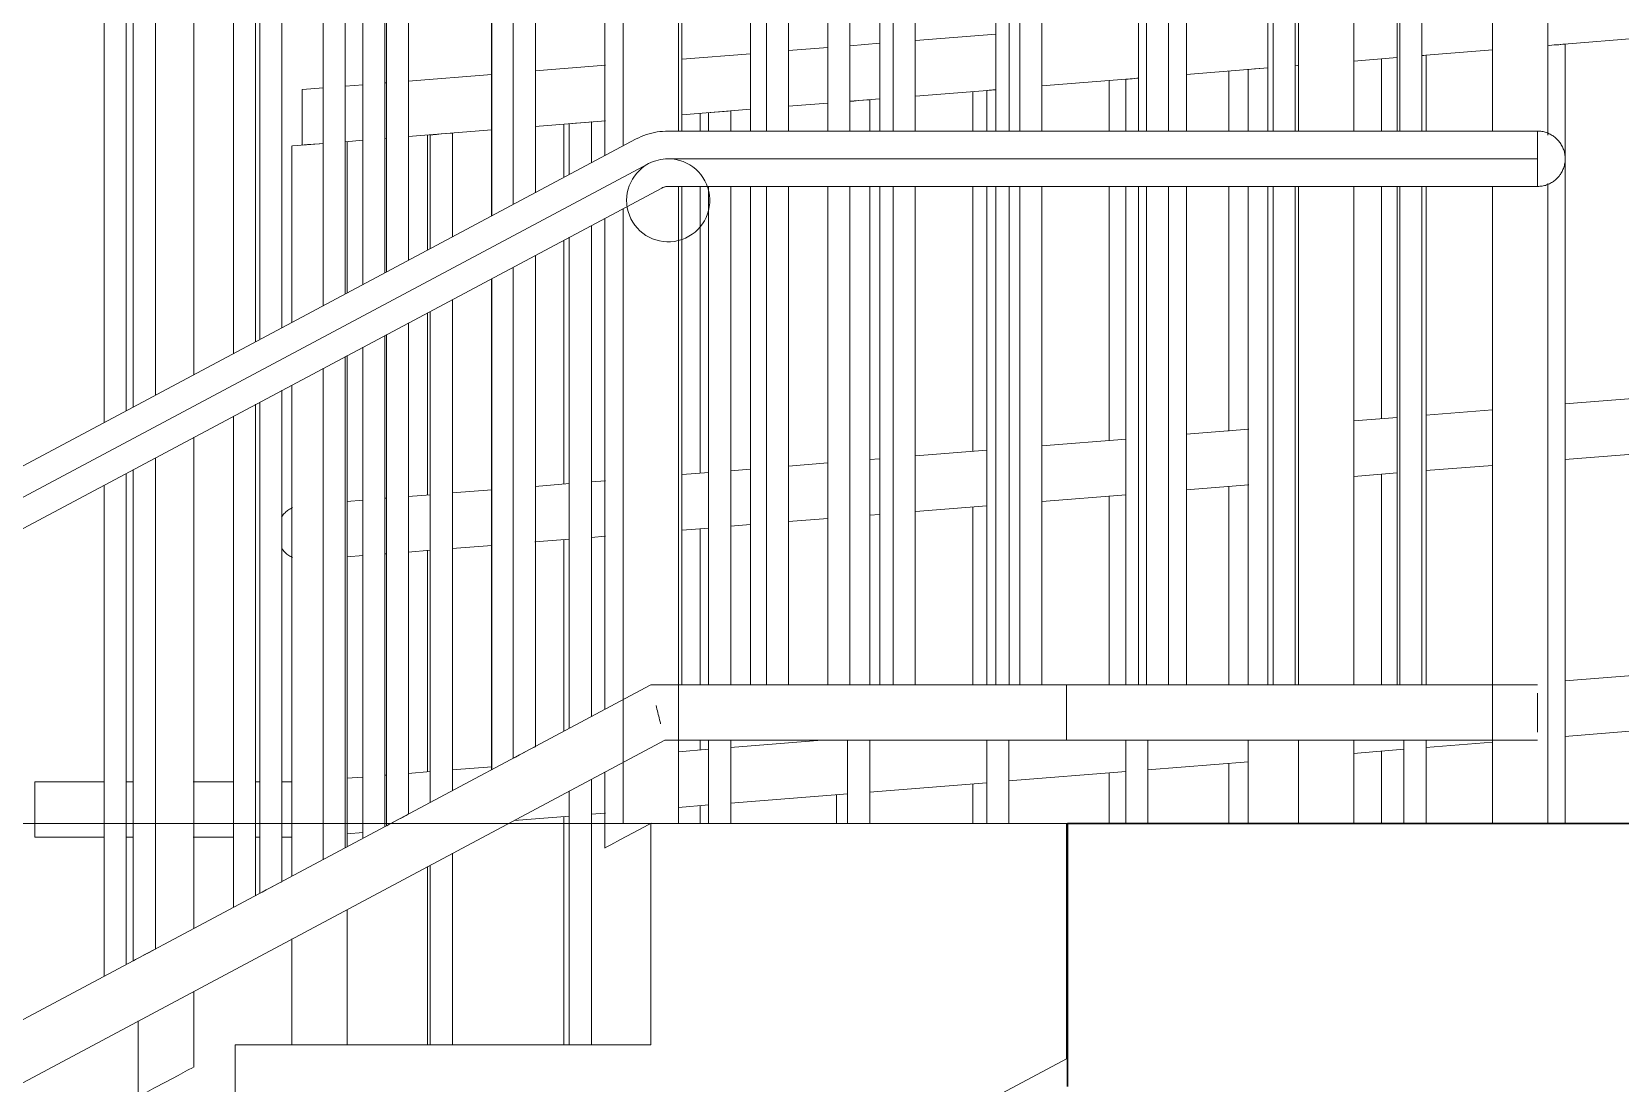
# Model space of a CAD drawing. Header units: millimetres. Extents: x -3929 to 624051, y 52832 to 514950.
# Drawn here: x 479939 to 481086, y 112548 to 113308 of the extents above; entities that cross this region are included whole.
import ezdxf

# ---------------------------------------------------------------- set-up
doc = ezdxf.new("R2010")
doc.units = ezdxf.units.MM
for name, color, linetype, lineweight in [('Лестницы', 7, 'Continuous', 9), ('Ограждение', 7, 'Continuous', 9), ('Отметки', 7, 'Continuous', 9), ('Перекрытие', 7, 'Continuous', 18)]:
    doc.layers.add(name, color=color, linetype=linetype, lineweight=lineweight)

# ---------------------------------------------------------------- blocks, each defined once
blk = doc.blocks.new('Ограждение - D40-16087-Разрез 2-2')
at = {"layer": 'Ограждение', "flags": 128}
for points in [[(-2697.2, 488.4), (-2696.5, 488.1), (-2695.8, 487.7), (-2695.1, 487.4), (-2694.4, 486.9), (-2693.7, 486.5), (-2693.1, 486), (-2692.4, 485.6), (-2691.8, 485), (-2691.2, 484.5), (-2690.7, 483.9), (-2690.1, 483.3), (-2689.6, 482.7), (-2689.1, 482.1), (-2688.6, 481.5), (-2688.2, 480.8), (-2687.8, 480.1), (-2687.4, 479.4), (-2687, 478.7), (-2686.7, 478), (-2686.4, 477.2)], [(-2685.4, 474.2), (-2685.3, 473.4), (-2685.2, 472.6), (-2685.1, 471.8)], [(-2687.3, 460.8), (-2687.6, 460.1), (-2688.1, 459.4), (-2688.5, 458.7), (-2689, 458.1), (-2689.4, 457.4), (-2690, 456.8), (-2690.5, 456.2), (-2691.1, 455.7), (-2691.7, 455.1), (-2692.3, 454.6), (-2692.9, 454.1), (-2693.5, 453.6), (-2694.2, 453.2), (-2694.9, 452.8), (-2695.6, 452.4), (-2696.3, 452), (-2697, 451.7), (-2697.8, 451.4)], [(-2685, 470), (-2685, 469.2), (-2685.1, 468.4), (-2685.1, 467.6), (-2685.3, 466.8), (-2685.4, 466), (-2685.6, 465.2)]]:
    blk.add_lwpolyline(points, dxfattribs=at)
blk = doc.blocks.new('Ограждение - 16-V17-Разрез 2-2')
at = {"layer": 'Ограждение'}
for p, q in [((-4113, 735.1), (-4113, 480.4)), ((-4097, 488.9), (-4097, 743.6)), ((-4097, 88.9), (-4097, 443.6)), ((-4113, 435.1), (-4113, 80.4)), ((-4113, 35.1), (-4113, -319.6)), ((-4097, -311.1), (-4097, 43.6)), ((-4112.8, -319.5), (-4112.8, -319.5))]:
    blk.add_line(p, q, dxfattribs=at)
blk = doc.blocks.new('Ограждение - 16-V19-Разрез 2-2')
at = {"layer": 'Ограждение'}
for p, q in [((-3630.3, 737.8), (-3630.3, 992.7)), ((-3646.3, 984.2), (-3646.3, 729.3)), ((-3630.3, 337.8), (-3630.3, 692.7)), ((-3646.3, 684.2), (-3646.3, 329.3)), ((-3630.3, -62.2), (-3630.3, 292.7)), ((-3646.3, 284.2), (-3646.3, -70.7)), ((-3646.1, -70.6), (-3646.1, -70.6))]:
    blk.add_line(p, q, dxfattribs=at)
blk = doc.blocks.new('Ограждение - 16-V20-Разрез 2-2')
at = {"layer": 'Ограждение'}
for p, q in [((-3553, 1033.9), (-3553, 779.1)), ((-3537, 787.6), (-3537, 1042.4)), ((-3553, 733.9), (-3553, 379.1)), ((-3537, 387.6), (-3537, 742.4)), ((-3553, 333.9), (-3553, -20.9)), ((-3537, -12.4), (-3537, 342.4)), ((-3552.8, -20.8), (-3552.8, -20.8))]:
    blk.add_line(p, q, dxfattribs=at)
blk = doc.blocks.new('Ограждение - 16-V21-Разрез 2-2')
at = {"layer": 'Ограждение'}
for p, q in [((-3459.7, 1083.6), (-3459.7, 828.8)), ((-3459.7, 783.6), (-3459.7, 428.8)), ((-3459.7, 383.6), (-3459.7, 28.8)), ((-3459.5, 29), (-3459.5, 29))]:
    blk.add_line(p, q, dxfattribs=at)
blk = doc.blocks.new('Ограждение - 40-V22-Разрез 2-2')
at = {"layer": 'Ограждение'}
for p, q in [((-3378.3, 1126.9), (-3378.3, 872.2)), ((-3378.3, 826.9), (-3378.3, 472.2)), ((-3378.3, 426.9), (-3378.3, 72.2)), ((-3378.3, 26.9), (-3378.3, -27.8))]:
    blk.add_line(p, q, dxfattribs=at)
at = {"layer": 'Ограждение', "flags": 128}
for points in [[(-3358.3, -17.1), (-3349.7, -12.5), (-3344.7, -9.8)], [(-3377.8, -27.5), (-3374, -25.5), (-3367, -21.7), (-3358.3, -17.1)]]:
    blk.add_lwpolyline(points, dxfattribs=at)
blk = doc.blocks.new('Ограждение - 16-V23-Разрез 2-2')
at = {"layer": 'Ограждение'}
for p, q in [((-3273, 1150), (-3273, 889.9)), ((-3273, 850), (-3273, 489.9)), ((-3273, 450), (-3273, 90))]:
    blk.add_line(p, q, dxfattribs=at)
blk = doc.blocks.new('Ограждение - 16-V24-Разрез 2-2')
at = {"layer": 'Ограждение'}
for p, q in [((-3179.7, 1150), (-3179.7, 890)), ((-3179.7, 850), (-3179.7, 490)), ((-3179.7, 450), (-3179.7, 90))]:
    blk.add_line(p, q, dxfattribs=at)
blk = doc.blocks.new('Ограждение - 16-V25-Разрез 2-2')
at = {"layer": 'Ограждение'}
for p, q in [((-3086.3, 1150), (-3086.3, 890)), ((-3086.3, 850.1), (-3086.3, 490)), ((-3086.3, 450.1), (-3086.3, 90))]:
    blk.add_line(p, q, dxfattribs=at)
blk = doc.blocks.new('Ограждение - 16-V26-Разрез 2-2')
at = {"layer": 'Ограждение'}
for p, q in [((-2993, 1150), (-2993, 889.9)), ((-2993, 850), (-2993, 489.9)), ((-2993, 450), (-2993, 90))]:
    blk.add_line(p, q, dxfattribs=at)
blk = doc.blocks.new('Ограждение - 16-V27-Разрез 2-2')
at = {"layer": 'Ограждение'}
for p, q in [((-2899.7, 1150), (-2899.7, 890)), ((-2899.7, 850), (-2899.7, 490)), ((-2899.7, 450), (-2899.7, 90))]:
    blk.add_line(p, q, dxfattribs=at)
blk = doc.blocks.new('Ограждение - 16-V28-Разрез 2-2')
at = {"layer": 'Ограждение'}
for p, q in [((-2806.3, 1150), (-2806.3, 890)), ((-2806.3, 850.2), (-2806.3, 490)), ((-2806.3, 450.2), (-2806.3, 90))]:
    blk.add_line(p, q, dxfattribs=at)
blk = doc.blocks.new('Ограждение - Ограждение-1958639-Разрез 2-2')
for name, p in [('Ограждение - 16-V23-Разрез 2-2', (0, 0)), ('Ограждение - 16-V24-Разрез 2-2', (0, 0)), ('Ограждение - 16-V25-Разрез 2-2', (0, 0)), ('Ограждение - 16-V26-Разрез 2-2', (0, 0)), ('Ограждение - 16-V27-Разрез 2-2', (0, 0)), ('Ограждение - 16-V28-Разрез 2-2', (0, 0)), ('Ограждение - 40-V22-Разрез 2-2', (0, 0)), ('Ограждение - 16-V21-Разрез 2-2', (0, 0)), ('Ограждение - 16-V20-Разрез 2-2', (0, 0)), ('Ограждение - 16-V19-Разрез 2-2', (0, 0)), ('Ограждение - 16-V17-Разрез 2-2', (373.3, 199.1))]:
    blk.add_blockref(name, p)
blk = doc.blocks.new('Ограждение - 16-V30-Разрез 2-2')
at = {"layer": 'Ограждение'}
for p, q in [((-2696.4, 551.9), (-2693, 552.2)), ((-2685, 552.8), (-2685, -10))]:
    blk.add_line(p, q, dxfattribs=at)
at = {"layer": 'Ограждение', "flags": 128}
blk.add_lwpolyline([(-2693, 552.2), (-2689.5, 552.4), (-2686.7, 552.7), (-2685.2, 552.8), (-2685, 552.8)], dxfattribs=at)
blk = doc.blocks.new('Ограждение - 16-V31-Разрез 2-2')
at = {"layer": 'Ограждение'}
for p, q in [((-2785.4, 544.8), (-2785.4, 490)), ((-2785.4, 450.2), (-2785.4, 90)), ((-2801.4, -10), (-2801.4, 50.2)), ((-2785.4, 50.2), (-2785.4, -10))]:
    blk.add_line(p, q, dxfattribs=at)
at = {"layer": 'Ограждение', "flags": 128}
blk.add_lwpolyline([(-2788.3, 544.5), (-2787.1, 544.6), (-2785.6, 544.8), (-2785.4, 544.8)], dxfattribs=at)
blk = doc.blocks.new('Ограждение - 40-3098366-Разрез 2-2')
at = {"layer": 'Ограждение'}
for p, q in [((-2913.8, 490), (-2913.8, 534.5)), ((-2879.6, 537.2), (-2878.2, 537.4)), ((-2913.8, 90), (-2913.8, 450)), ((-2913.8, -10), (-2913.8, 50))]:
    blk.add_line(p, q, dxfattribs=at)
at = {"layer": 'Ограждение', "flags": 128}
blk.add_lwpolyline([(-2913.8, 534.5), (-2913.3, 534.5), (-2909.4, 534.9), (-2902.5, 535.4), (-2899.8, 535.6)], dxfattribs=at)
blk = doc.blocks.new('Ограждение - 16-V32-Разрез 2-2')
at = {"layer": 'Ограждение'}
for p, q in [((-2994.2, 528.1), (-2993, 528.2)), ((-3002.2, 490), (-3002.2, 527.4)), ((-3002.2, 89.9), (-3002.2, 450)), ((-3002.2, -10), (-3002.2, 50)), ((-2986.2, 50), (-2986.2, -10))]:
    blk.add_line(p, q, dxfattribs=at)
at = {"layer": 'Ограждение', "flags": 128}
blk.add_lwpolyline([(-3002.2, 527.4), (-3002, 527.4), (-3000.5, 527.6), (-2997.7, 527.8), (-2994.2, 528.1)], dxfattribs=at)
blk = doc.blocks.new('Ограждение - 16-V33-Разрез 2-2')
at = {"layer": 'Ограждение'}
for p, q in [((-3102.6, 490), (-3102.6, 519.4)), ((-3102.6, 90), (-3102.6, 450)), ((-3102.6, -10), (-3102.6, 50)), ((-3086.6, 50), (-3086.6, -10))]:
    blk.add_line(p, q, dxfattribs=at)
at = {"layer": 'Ограждение', "flags": 128}
blk.add_lwpolyline([(-3102.6, 519.4), (-3102.4, 519.4), (-3100.9, 519.5), (-3098.1, 519.8), (-3095.9, 519.9)], dxfattribs=at)
blk = doc.blocks.new('Ограждение - 16-V34-Разрез 2-2')
at = {"layer": 'Ограждение'}
for p, q in [((-3187, 512.6), (-3187, 490)), ((-3187, 450), (-3187, 90)), ((-3203, -10), (-3203, 50)), ((-3187, 50), (-3187, -10))]:
    blk.add_line(p, q, dxfattribs=at)
at = {"layer": 'Ограждение', "flags": 128}
for points in [[(-3201.3, 511.5), (-3198.5, 511.7), (-3195, 512)], [(-3195, 512), (-3191.6, 512.3), (-3188.8, 512.5), (-3187.2, 512.6), (-3187, 512.6)]]:
    blk.add_lwpolyline(points, dxfattribs=at)
blk = doc.blocks.new('Ограждение - 16-V35-Разрез 2-2')
at = {"layer": 'Ограждение'}
for p, q in [((-3287.4, 504.6), (-3287.4, 489.9)), ((-3303.4, 490), (-3303.4, 503.3)), ((-3303.4, 90), (-3303.4, 450)), ((-3287.4, 450), (-3287.4, 90)), ((-3303.4, -10), (-3303.4, 50)), ((-3287.4, 50.1), (-3287.4, -10))]:
    blk.add_line(p, q, dxfattribs=at)
at = {"layer": 'Ограждение', "flags": 128}
for points in [[(-3295.4, 504), (-3292, 504.2), (-3289.2, 504.5), (-3287.6, 504.6), (-3287.4, 504.6)], [(-3303.4, 503.3), (-3303.2, 503.3), (-3301.7, 503.5), (-3298.9, 503.7), (-3295.4, 504)]]:
    blk.add_lwpolyline(points, dxfattribs=at)
blk = doc.blocks.new('Ограждение - 16-V36-Разрез 2-2')
at = {"layer": 'Ограждение'}
for p, q in [((-3403.9, 458.6), (-3403.9, 495.3)), ((-3387.9, 496.6), (-3387.9, 467.1)), ((-3403.9, 58.6), (-3403.9, 413.3)), ((-3387.9, 421.8), (-3387.9, 67.1)), ((-3403.9, -170), (-3403.9, 13.3)), ((-3387.9, 21.8), (-3387.9, -170))]:
    blk.add_line(p, q, dxfattribs=at)
at = {"layer": 'Ограждение', "flags": 128}
for points in [[(-3403.9, 495.3), (-3403.7, 495.3), (-3402.1, 495.4), (-3399.3, 495.7), (-3395.9, 495.9)], [(-3395.9, 495.9), (-3392.4, 496.2), (-3389.6, 496.4), (-3388.1, 496.6), (-3387.9, 496.6)]]:
    blk.add_lwpolyline(points, dxfattribs=at)
blk = doc.blocks.new('Ограждение - 16-V37-Разрез 2-2')
at = {"layer": 'Ограждение'}
for p, q in [((-3504.3, 405.1), (-3504.3, 487.3)), ((-3488.3, 488.5), (-3488.3, 413.6)), ((-3488.3, 368.4), (-3488.3, 13.6)), ((-3504.3, 5.1), (-3504.3, 359.8)), ((-3488.3, -31.6), (-3488.3, -170)), ((-3504.3, -170), (-3504.3, -40.2))]:
    blk.add_line(p, q, dxfattribs=at)
at = {"layer": 'Ограждение', "flags": 128}
for points in [[(-3504.3, 487.3), (-3504.1, 487.3), (-3502.5, 487.4), (-3499.7, 487.6), (-3496.3, 487.9)], [(-3496.3, 487.9), (-3492.8, 488.2), (-3490, 488.4), (-3488.5, 488.5), (-3488.3, 488.5)]]:
    blk.add_lwpolyline(points, dxfattribs=at)
blk = doc.blocks.new('Ограждение - 40-3098361-Разрез 2-2')
at = {"layer": 'Ограждение'}
for p, q in [((-3564.7, 482.4), (-3564.7, 482.4)), ((-3564.2, 482.5), (-3564.2, 373.1)), ((-3604.2, 351.8), (-3604.2, 479.3)), ((-3584.2, 480.9), (-3581.3, 481.1)), ((-3564.2, 327.9), (-3564.2, -26.9)), ((-3604.2, -48.2), (-3604.2, 306.6)), ((-3564.2, -72.1), (-3564.2, -170)), ((-3604.2, -170), (-3604.2, -93.4))]:
    blk.add_line(p, q, dxfattribs=at)
at = {"layer": 'Ограждение', "flags": 128}
blk.add_lwpolyline([(-3603.7, 479.3), (-3599.8, 479.6), (-3592.9, 480.2), (-3584.2, 480.9)], dxfattribs=at)
blk = doc.blocks.new('Ограждение - Ограждение-2039143-Разрез 2-2')
at = {"layer": 'Ограждение'}
for p, q in [((-3179.7, 553.4), (-3201.3, 551.6)), ((-3095.9, 560.1), (-3154.1, 555.4)), ((-2697.5, 551.8), (-2585.6, 560.8)), ((-3273, 545.9), (-3322.5, 541.9)), ((-3217.3, 550.4), (-3245.6, 548.1)), ((-2837.5, 540.6), (-2806.3, 543.1)), ((-2788.4, 544.5), (-2737.5, 548.6)), ((-3459.9, 530.9), (-3520.1, 526.1)), ((-3377.8, 537.5), (-3428.6, 533.4)), ((-3062.7, 522.6), (-2993, 528.2)), ((-2958.4, 530.9), (-2899.7, 535.6)), ((-2879.9, 537.2), (-2877.5, 537.4)), ((-3581.4, 521.2), (-3596.7, 520)), ((-3552.8, 523.5), (-3565.8, 522.5)), ((-3535.7, 524.9), (-3537.2, 524.8)), ((-3154.1, 515.3), (-3095.9, 519.9)), ((-3322.5, 501.8), (-3273, 505.8)), ((-3245.6, 508), (-3217.3, 510.2)), ((-3201.3, 511.5), (-3179.7, 513.2)), ((-3428.6, 493.3), (-3377.8, 497.4)), ((-3565.8, 482.3), (-3552.8, 483.4)), ((-3537.2, 484.6), (-3535.7, 484.8)), ((-3520.1, 486), (-3459.9, 490.8)), ((-3596.7, 479.9), (-3581.4, 481.1))]:
    blk.add_line(p, q, dxfattribs=at)
at = {"layer": 'Ограждение', "flags": 128}
for points in [[(-3596.7, 499.9), (-3596.7, 505.1), (-3596.7, 510), (-3596.7, 514.1), (-3596.7, 517.3), (-3596.7, 519.3), (-3596.7, 520)], [(-3596.7, 479.9), (-3596.7, 480.6), (-3596.7, 482.6), (-3596.7, 485.7), (-3596.7, 489.9), (-3596.7, 494.7), (-3596.7, 499.9)]]:
    blk.add_lwpolyline(points, dxfattribs=at)
for name in ['Ограждение - 16-V30-Разрез 2-2', 'Ограждение - 16-V31-Разрез 2-2', 'Ограждение - 16-V32-Разрез 2-2', 'Ограждение - 40-3098366-Разрез 2-2', 'Ограждение - 16-V33-Разрез 2-2', 'Ограждение - 16-V35-Разрез 2-2', 'Ограждение - 16-V34-Разрез 2-2', 'Ограждение - 16-V36-Разрез 2-2', 'Ограждение - 40-3098361-Разрез 2-2', 'Ограждение - 16-V37-Разрез 2-2']:
    blk.add_blockref(name, (0, 0))
blk = doc.blocks.new('Ограждение - 16-V43-Разрез 2-2')
at = {"layer": 'Ограждение'}
for p, q in [((-2817.5, 542.2), (-2817.5, 490)), ((-2817.5, 450.2), (-2817.5, 282.3)), ((-2817.5, 242.2), (-2817.5, 90)), ((-2817.5, 42.2), (-2817.5, -10)), ((-2801.5, -10), (-2801.5, 43.5))]:
    blk.add_line(p, q, dxfattribs=at)
blk = doc.blocks.new('Ограждение - 40-V44-Разрез 2-2')
at = {"layer": 'Ограждение'}
for p, q in [((-2927.9, 533.4), (-2927.9, 490)), ((-2927.9, 450), (-2927.9, 273.3)), ((-2927.9, 233.4), (-2927.9, 90)), ((-2927.9, 33.4), (-2927.9, -10))]:
    blk.add_line(p, q, dxfattribs=at)
blk = doc.blocks.new('Ограждение - 16-V45-Разрез 2-2')
at = {"layer": 'Ограждение'}
for p, q in [((-3014.3, 526.5), (-3014.3, 490)), ((-3014.3, 450), (-3014.3, 266.4)), ((-3014.3, 226.5), (-3014.3, 89.9)), ((-3014.3, 26.5), (-3014.3, -10))]:
    blk.add_line(p, q, dxfattribs=at)
blk = doc.blocks.new('Ограждение - 16-V46-Разрез 2-2')
at = {"layer": 'Ограждение'}
for p, q in [((-3112.7, 518.6), (-3112.7, 490)), ((-3112.7, 450), (-3112.7, 258.6)), ((-3112.7, 218.6), (-3112.7, 90)), ((-3112.7, 18.6), (-3112.7, -10))]:
    blk.add_line(p, q, dxfattribs=at)
blk = doc.blocks.new('Ограждение - 16-V47-Разрез 2-2')
at = {"layer": 'Ограждение'}
blk.add_line((-3211.1, 10.7), (-3211.1, -10), dxfattribs=at)
blk = doc.blocks.new('Ограждение - 16-V48-Разрез 2-2')
at = {"layer": 'Ограждение'}
for p, q in [((-3309.5, 502.8), (-3309.5, 490)), ((-3309.5, 450), (-3309.5, 242.9)), ((-3309.5, 202.8), (-3309.5, 90)), ((-3309.5, 50), (-3309.5, 42.9)), ((-3309.5, 2.8), (-3309.5, -10))]:
    blk.add_line(p, q, dxfattribs=at)
blk = doc.blocks.new('Ограждение - 16-V49-Разрез 2-2')
at = {"layer": 'Ограждение'}
for p, q in [((-3407.9, 495), (-3407.9, 456.5)), ((-3407.9, 411.2), (-3407.9, 235)), ((-3407.9, 195), (-3407.9, 56.5)), ((-3407.9, -5), (-3407.9, -170))]:
    blk.add_line(p, q, dxfattribs=at)
blk = doc.blocks.new('Ограждение - 16-V50-Разрез 2-2')
at = {"layer": 'Ограждение'}
for p, q in [((-3506.3, 487.1), (-3506.3, 404)), ((-3506.3, 358.8), (-3506.3, 227.2)), ((-3506.3, 187.1), (-3506.3, 27.2)), ((-3506.3, -41.2), (-3506.3, -170))]:
    blk.add_line(p, q, dxfattribs=at)
blk = doc.blocks.new('Ограждение - 40-V51-Разрез 2-2')
at = {"layer": 'Ограждение'}
for p, q in [((-3564.7, 482.4), (-3564.7, 482.4)), ((-3564.2, 373.1), (-3564.2, 482.5)), ((-3604.2, 479.3), (-3604.2, 351.8)), ((-3603.7, 479.3), (-3603.7, 479.3)), ((-3564.2, 222.6), (-3564.2, 327.9)), ((-3604.2, 306.6), (-3604.2, 217.1)), ((-3604.2, 183.3), (-3604.2, 20)), ((-3564.2, 22.6), (-3564.2, 182.5)), ((-3604.2, -20), (-3604.2, -48.2)), ((-3564.2, -26.9), (-3564.2, -17.5)), ((-3564.2, -170), (-3564.2, -72.1)), ((-3604.2, -93.4), (-3604.2, -170))]:
    blk.add_line(p, q, dxfattribs=at)
blk = doc.blocks.new('Ограждение - Ограждение-2039147-Разрез 2-2')
for name in ['Ограждение - 16-V43-Разрез 2-2', 'Ограждение - 40-V44-Разрез 2-2', 'Ограждение - 16-V46-Разрез 2-2', 'Ограждение - 16-V45-Разрез 2-2', 'Ограждение - 16-V49-Разрез 2-2', 'Ограждение - 16-V48-Разрез 2-2', 'Ограждение - 40-V51-Разрез 2-2', 'Ограждение - 16-V50-Разрез 2-2', 'Ограждение - 16-V47-Разрез 2-2']:
    blk.add_blockref(name, (0, 0))
blk = doc.blocks.new('Ограждение - 16-V52-Разрез 2-2')
at = {"layer": 'Ограждение'}
for p, q in [((-2958.4, 890), (-2958.4, 1150)), ((-2958.4, 490), (-2958.4, 850)), ((-2958.4, 90), (-2958.4, 450))]:
    blk.add_line(p, q, dxfattribs=at)
blk = doc.blocks.new('Ограждение - 16-V53-Разрез 2-2')
at = {"layer": 'Ограждение'}
for p, q in [((-3095.9, 1150), (-3095.9, 890)), ((-3095.9, 850), (-3095.9, 490)), ((-3095.9, 450), (-3095.9, 90))]:
    blk.add_line(p, q, dxfattribs=at)
blk = doc.blocks.new('Ограждение - 16-V54-Разрез 2-2')
at = {"layer": 'Ограждение'}
for p, q in [((-3217.3, 1150), (-3217.3, 890)), ((-3201.3, 890), (-3201.3, 1150)), ((-3217.3, 850), (-3217.3, 490)), ((-3201.3, 490), (-3201.3, 850)), ((-3217.3, 450), (-3217.3, 90)), ((-3201.3, 90), (-3201.3, 450))]:
    blk.add_line(p, q, dxfattribs=at)
blk = doc.blocks.new('Ограждение - 16-V55-Разрез 2-2')
at = {"layer": 'Ограждение'}
for p, q in [((-3322.7, 890), (-3322.7, 1150)), ((-3322.7, 490), (-3322.7, 850)), ((-3322.7, 90), (-3322.7, 450))]:
    blk.add_line(p, q, dxfattribs=at)
blk = doc.blocks.new('Ограждение - 16-3098306-Разрез 2-2')
at = {"layer": 'Ограждение'}
for p, q in [((-3460.1, 1083.3), (-3460.1, 828.6)), ((-3460.1, 783.3), (-3460.1, 428.6)), ((-3460.1, 383.3), (-3460.1, 28.6)), ((-3459.9, 28.7), (-3459.9, 28.7))]:
    blk.add_line(p, q, dxfattribs=at)
blk = doc.blocks.new('Ограждение - 16-V56-Разрез 2-2')
at = {"layer": 'Ограждение'}
for p, q in [((-3565.6, 772.4), (-3565.6, 1027.2)), ((-3581.6, 1018.7), (-3581.6, 763.8)), ((-3565.6, 372.4), (-3565.6, 727.2)), ((-3581.6, 718.7), (-3581.6, 363.8)), ((-3565.6, -27.6), (-3565.6, 327.2)), ((-3581.6, 318.7), (-3581.6, -36.2)), ((-3581.4, -36.1), (-3581.4, -36.1))]:
    blk.add_line(p, q, dxfattribs=at)
blk = doc.blocks.new('Ограждение - 40-3098326-Разрез 2-2')
at = {"layer": 'Ограждение'}
for p, q in [((-3675, 714), (-3675, 968.9)), ((-3675, 314), (-3675, 668.9)), ((-3675, -86), (-3675, 268.9)), ((-3675, -186), (-3675, -131.1)), ((-3715, -152.7), (-3715, -207.3))]:
    blk.add_line(p, q, dxfattribs=at)
at = {"layer": 'Ограждение', "flags": 128}
for points in [[(-3695, -196.7), (-3686.3, -192), (-3679.4, -188.3), (-3675.5, -186.3)], [(-3714.5, -207.1), (-3710.6, -205), (-3703.7, -201.3), (-3695, -196.7)]]:
    blk.add_lwpolyline(points, dxfattribs=at)
blk = doc.blocks.new('Ограждение - 40-V63-Разрез 2-2')
at = {"layer": 'Ограждение'}
for p, q in [((-2877.5, 1150), (-2877.5, 890)), ((-2837.5, 890), (-2837.5, 1150)), ((-2877.5, 850), (-2877.5, 490)), ((-2837.5, 490), (-2837.5, 850)), ((-2877.5, 450), (-2877.5, 90)), ((-2837.5, 90), (-2837.5, 450)), ((-2877.5, 50), (-2877.5, -10)), ((-2837.5, -10), (-2837.5, 50))]:
    blk.add_line(p, q, dxfattribs=at)
blk = doc.blocks.new('Ограждение - Ограждение-2045042-Разрез 2-2')
for name in ['Ограждение - 16-V55-Разрез 2-2', 'Ограждение - 16-V54-Разрез 2-2', 'Ограждение - 16-V53-Разрез 2-2', 'Ограждение - 16-V52-Разрез 2-2', 'Ограждение - 40-V63-Разрез 2-2', 'Ограждение - 16-3098306-Разрез 2-2', 'Ограждение - 16-V56-Разрез 2-2', 'Ограждение - 40-3098326-Разрез 2-2']:
    blk.add_blockref(name, (0, 0))
blk = doc.blocks.new('Тип перил - D40-16087-Разрез 2-2')
at = {"layer": 'Ограждение', "flags": 128}
for points in [[(-2697.2, 888.4), (-2696.5, 888.1), (-2695.8, 887.7), (-2695.1, 887.4), (-2694.4, 886.9), (-2693.7, 886.5), (-2693.1, 886), (-2692.4, 885.6), (-2691.8, 885), (-2691.2, 884.5), (-2690.7, 883.9), (-2690.1, 883.3), (-2689.6, 882.7), (-2689.1, 882.1), (-2688.6, 881.5), (-2688.2, 880.8), (-2687.8, 880.1), (-2687.4, 879.4), (-2687, 878.7), (-2686.7, 878), (-2686.4, 877.2)], [(-2685.4, 874.2), (-2685.3, 873.4), (-2685.2, 872.6), (-2685.1, 871.8)], [(-2687.3, 860.8), (-2687.6, 860.1), (-2688.1, 859.4), (-2688.5, 858.7), (-2689, 858.1), (-2689.4, 857.4), (-2690, 856.8), (-2690.5, 856.2), (-2691.1, 855.7), (-2691.7, 855.1), (-2692.3, 854.6), (-2692.9, 854.1), (-2693.5, 853.6), (-2694.2, 853.2), (-2694.9, 852.8), (-2695.6, 852.4), (-2696.3, 852), (-2697, 851.7), (-2697.8, 851.4)], [(-2685, 870), (-2685, 869.2), (-2685.1, 868.4), (-2685.1, 867.6), (-2685.3, 866.8), (-2685.4, 866), (-2685.6, 865.2)]]:
    blk.add_lwpolyline(points, dxfattribs=at)
blk = doc.blocks.new('Тип перил - D40-V122-Разрез 2-2')
at = {"layer": 'Ограждение', "flags": 128}
for points in [[(-3611.6, 211.4), (-3611.1, 212), (-3610.6, 212.6), (-3610.1, 213.3), (-3609.6, 213.8), (-3609, 214.4), (-3608.4, 215), (-3607.8, 215.5), (-3607.2, 216), (-3606.6, 216.4), (-3605.9, 216.9), (-3605.2, 217.3), (-3604.5, 217.7), (-3603.8, 218.1)], [(-3603.6, 182), (-3604.3, 182.3), (-3605, 182.7), (-3605.7, 183.1), (-3606.4, 183.6), (-3607, 184), (-3607.7, 184.5), (-3608.3, 185), (-3608.9, 185.6), (-3609.4, 186.1), (-3610, 186.7), (-3610.5, 187.3), (-3611, 187.9), (-3611.5, 188.6)]]:
    blk.add_lwpolyline(points, dxfattribs=at)
blk = doc.blocks.new('Тип перил - D40-V124-Разрез 2-2')
at = {"layer": 'Ограждение', "flags": 128}
for points in [[(-3611.6, 211.4), (-3611.1, 212), (-3610.6, 212.6), (-3610.1, 213.3), (-3609.6, 213.8), (-3609, 214.4), (-3608.4, 215), (-3607.8, 215.5), (-3607.2, 216), (-3606.6, 216.4), (-3605.9, 216.9), (-3605.2, 217.3), (-3604.5, 217.7), (-3603.8, 218.1)], [(-3603.6, 182), (-3604.3, 182.3), (-3605, 182.7), (-3605.7, 183.1), (-3606.4, 183.6), (-3607, 184), (-3607.7, 184.5), (-3608.3, 185), (-3608.9, 185.6), (-3609.4, 186.1), (-3610, 186.7), (-3610.5, 187.3), (-3611, 187.9), (-3611.5, 188.6)]]:
    blk.add_lwpolyline(points, dxfattribs=at)
blk = doc.blocks.new('Тип перил - Перила_Внутренний_-3098441-Разрез 2-2')
at = {"layer": 'Ограждение'}
for p, q in [((-2600.4, 299.7), (-2685.2, 292.9)), ((-2737.5, 288.7), (-2785.6, 284.9)), ((-2806.3, 283.2), (-2837.5, 280.7)), ((-3002, 267.6), (-3062.7, 262.7)), ((-2913.4, 274.7), (-2958.6, 271)), ((-3179.7, 253.4), (-3187.2, 252.8)), ((-3102.4, 259.5), (-3154.1, 255.4)), ((-2685.2, 252.8), (-2600.4, 259.6)), ((-3303.2, 243.5), (-3322.5, 241.9)), ((-3273, 245.9), (-3287.6, 244.7)), ((-3217.3, 250.4), (-3245.6, 248.1)), ((-2837.5, 240.6), (-2806.3, 243.1)), ((-2785.6, 244.8), (-2737.5, 248.6)), ((-3459.9, 230.9), (-3488.5, 228.7)), ((-3403.7, 235.4), (-3428.6, 233.4)), ((-3377.8, 237.5), (-3388.1, 236.7)), ((-2958.6, 230.9), (-2913.4, 234.5)), ((-3552.8, 223.5), (-3564.6, 222.6)), ((-3535.7, 224.9), (-3537.2, 224.8)), ((-3504.1, 227.4), (-3520.1, 226.1)), ((-3154.1, 215.3), (-3102.4, 219.4)), ((-3062.7, 222.6), (-3002, 227.4)), ((-3245.6, 208), (-3217.3, 210.2)), ((-3187.2, 212.6), (-3179.7, 213.2)), ((-3428.8, 193.3), (-3403.7, 195.3)), ((-3388.1, 196.6), (-3377.8, 197.4)), ((-3322.5, 201.8), (-3303.2, 203.3)), ((-3287.6, 204.6), (-3273, 205.8)), ((-3537.2, 184.6), (-3535.7, 184.8)), ((-3520.1, 186), (-3504.1, 187.3)), ((-3488.5, 188.5), (-3459.9, 190.8)), ((-3564.6, 182.4), (-3552.8, 183.4))]:
    blk.add_line(p, q, dxfattribs=at)
blk = doc.blocks.new('Тип перил - Перила_Внутренний_-3098458-Разрез 2-2')
at = {"layer": 'Ограждение'}
for p, q in [((-2605.6, 99.3), (-2685.2, 92.9)), ((-2685.2, 52.8), (-2605.6, 59.2)), ((-3221.7, 50), (-3287.6, 44.7)), ((-2785.6, 44.8), (-2737.5, 48.6)), ((-3303.2, 43.5), (-3325, 41.7)), ((-2986.4, 28.7), (-2913.5, 34.5)), ((-2837.7, 40.6), (-2801.2, 43.5)), ((-3552.8, 23.5), (-3564.5, 22.6)), ((-3535.7, 24.9), (-3537.3, 24.8)), ((-3504.1, 27.4), (-3520.1, 26.1)), ((-3459.9, 30.9), (-3488.5, 28.7)), ((-3086.8, 20.7), (-3002, 27.4)), ((-3739.5, 20), (-3789.7, 20)), ((-3789.7, 20), (-3789.7, 0)), ((-3718.5, 20), (-3724.1, 20)), ((-3646.1, 20), (-3675.5, 20)), ((-3627.1, 20), (-3630.7, 20)), ((-3603.9, 20), (-3611.6, 20)), ((-3187.2, 12.6), (-3102.4, 19.4)), ((-3325, 1.6), (-3303.2, 3.3)), ((-3287.6, 4.6), (-3202.8, 11.4)), ((-3789.7, 0), (-3789.7, -20)), ((-3443.7, -7.9), (-3403.7, -4.7)), ((-3388.1, -3.4), (-3377.8, -2.6)), ((-3789.7, -20), (-3739.5, -20)), ((-3724, -20), (-3718.5, -20)), ((-3675.5, -20), (-3646.1, -20)), ((-3630.6, -20), (-3627.1, -20)), ((-3611.5, -20), (-3603.9, -20)), ((-3564.5, -17.6), (-3552.8, -16.6))]:
    blk.add_line(p, q, dxfattribs=at)
blk = doc.blocks.new('Ограждение - 40-V125-Разрез 2-2')
at = {"layer": 'Ограждение'}
for p, q in [((-2737.5, 890), (-2737.5, 1150)), ((-2717.5, 1150), (-2737.5, 1150)), ((-2697.5, 1150), (-2717.5, 1150)), ((-2697.5, 1150), (-2697.5, 887.1)), ((-2737.5, 490), (-2737.5, 850.1)), ((-2697.5, 852.2), (-2697.5, 487.1)), ((-2737.5, -10), (-2737.5, 450.1)), ((-2697.5, 452.2), (-2697.5, -10))]:
    blk.add_line(p, q, dxfattribs=at)
blk = doc.blocks.new('Ограждение - 16-V127-Разрез 2-2')
at = {"layer": 'Ограждение'}
for p, q in [((-2804.4, 890), (-2804.4, 1150)), ((-2796.4, 1150), (-2804.4, 1150)), ((-2788.4, 1150), (-2796.4, 1150)), ((-2788.4, 1150), (-2788.4, 890)), ((-2804.4, 490), (-2804.4, 850.2)), ((-2788.4, 850.2), (-2788.4, 490)), ((-2804.4, 90), (-2804.4, 450.2)), ((-2788.4, 450.2), (-2788.4, 90)), ((-2804.4, 90), (-2796.4, 90)), ((-2796.4, 90), (-2788.4, 90))]:
    blk.add_line(p, q, dxfattribs=at)
blk = doc.blocks.new('Ограждение - 16-V128-Разрез 2-2')
at = {"layer": 'Ограждение'}
for p, q in [((-2895.9, 890), (-2895.9, 1150)), ((-2887.9, 1150), (-2895.9, 1150)), ((-2879.9, 1150), (-2887.9, 1150)), ((-2879.9, 1150), (-2879.9, 890)), ((-2895.9, 490), (-2895.9, 850)), ((-2879.9, 850), (-2879.9, 490)), ((-2895.9, 90), (-2895.9, 450)), ((-2879.9, 450), (-2879.9, 90)), ((-2895.9, 90), (-2887.9, 90)), ((-2887.9, 90), (-2879.9, 90))]:
    blk.add_line(p, q, dxfattribs=at)
blk = doc.blocks.new('Ограждение - 16-V129-Разрез 2-2')
at = {"layer": 'Ограждение'}
for p, q in [((-2987.3, 889.9), (-2987.3, 1150)), ((-2979.3, 1150), (-2987.3, 1150)), ((-2971.3, 1150), (-2979.3, 1150)), ((-2971.3, 1150), (-2971.3, 889.9)), ((-2987.3, 489.9), (-2987.3, 850)), ((-2971.3, 850), (-2971.3, 489.9)), ((-2987.3, 90), (-2987.3, 450)), ((-2971.3, 450), (-2971.3, 90)), ((-2987.3, 90), (-2979.3, 90)), ((-2979.3, 90), (-2971.3, 90))]:
    blk.add_line(p, q, dxfattribs=at)
blk = doc.blocks.new('Ограждение - 16-V130-Разрез 2-2')
at = {"layer": 'Ограждение'}
for p, q in [((-3078.7, 890), (-3078.7, 1150)), ((-3070.7, 1150), (-3078.7, 1150)), ((-3062.7, 1150), (-3070.7, 1150)), ((-3062.7, 1150), (-3062.7, 890)), ((-3078.7, 490), (-3078.7, 850.1)), ((-3062.7, 850), (-3062.7, 490)), ((-3078.7, 90), (-3078.7, 450.1)), ((-3062.7, 450), (-3062.7, 90)), ((-3078.7, 90), (-3070.7, 90)), ((-3070.7, 90), (-3062.7, 90))]:
    blk.add_line(p, q, dxfattribs=at)
blk = doc.blocks.new('Ограждение - 16-V131-Разрез 2-2')
at = {"layer": 'Ограждение'}
for p, q in [((-3261.6, 889.8), (-3261.6, 1150)), ((-3253.6, 1150), (-3261.6, 1150)), ((-3245.6, 1150), (-3253.6, 1150)), ((-3245.6, 1150), (-3245.6, 889.8)), ((-3261.6, 489.8), (-3261.6, 850)), ((-3245.6, 850), (-3245.6, 489.8)), ((-3261.6, 90), (-3261.6, 450)), ((-3245.6, 450), (-3245.6, 90)), ((-3261.6, 90), (-3253.6, 90)), ((-3253.6, 90), (-3245.6, 90))]:
    blk.add_line(p, q, dxfattribs=at)
blk = doc.blocks.new('Ограждение - 40-V132-Разрез 2-2')
at = {"layer": 'Ограждение'}
for p, q in [((-3365, 879.3), (-3365, 1150)), ((-3345, 1150), (-3355, 1150)), ((-3325, 1150), (-3345, 1150)), ((-3325, 1150), (-3325, 890)), ((-3325, 850), (-3325, 490)), ((-3365, 479.3), (-3365, 834)), ((-3325, 450), (-3325, -10)), ((-3365, -10), (-3365, 434)), ((-3365, -10), (-3345, -10))]:
    blk.add_line(p, q, dxfattribs=at)
blk = doc.blocks.new('Ограждение - 16-V133-Разрез 2-2')
at = {"layer": 'Ограждение'}
for p, q in [((-3428.4, 1105.5), (-3428.4, 845.5)), ((-3444.4, 837), (-3444.4, 1097)), ((-3444.4, 437), (-3444.4, 791.7)), ((-3428.4, 800.2), (-3428.4, 445.5)), ((-3444.4, 37), (-3444.4, 391.7)), ((-3428.4, 400.2), (-3428.4, 45.5))]:
    blk.add_line(p, q, dxfattribs=at)
at = {"layer": 'Ограждение', "flags": 128}
for points in [[(-3436.4, 41.2), (-3439.9, 39.4), (-3442.7, 37.9), (-3444.2, 37.1)], [(-3428.4, 45.5), (-3428.6, 45.4), (-3430.2, 44.6), (-3433, 43.1), (-3436.4, 41.2)]]:
    blk.add_lwpolyline(points, dxfattribs=at)
blk = doc.blocks.new('Ограждение - 16-V134-Разрез 2-2')
at = {"layer": 'Ограждение'}
for p, q in [((-3519.9, 1056.7), (-3519.9, 796.7)), ((-3535.9, 788.2), (-3535.9, 1048.2)), ((-3519.9, 751.5), (-3519.9, 396.7)), ((-3535.9, 388.2), (-3535.9, 743)), ((-3519.9, 351.5), (-3519.9, -3.3)), ((-3535.9, -11.8), (-3535.9, 343))]:
    blk.add_line(p, q, dxfattribs=at)
at = {"layer": 'Ограждение', "flags": 128}
for points in [[(-3527.9, -7.5), (-3531.3, -9.4), (-3534.1, -10.9), (-3535.7, -11.7)], [(-3519.9, -3.3), (-3520.1, -3.4), (-3521.6, -4.2), (-3524.4, -5.7), (-3527.9, -7.5)]]:
    blk.add_lwpolyline(points, dxfattribs=at)
blk = doc.blocks.new('Ограждение - 16-V135-Разрез 2-2')
at = {"layer": 'Ограждение'}
for p, q in [((-3627.3, 739.4), (-3627.3, 999.5)), ((-3611.3, 1008), (-3611.3, 748)), ((-3611.3, 702.8), (-3611.3, 348)), ((-3627.3, 339.4), (-3627.3, 694.3)), ((-3611.3, 302.8), (-3611.3, -52)), ((-3627.3, -60.5), (-3627.3, 294.3))]:
    blk.add_line(p, q, dxfattribs=at)
at = {"layer": 'Ограждение', "flags": 128}
for points in [[(-3619.3, -56.3), (-3622.8, -58.1), (-3625.5, -59.6), (-3627.1, -60.4)], [(-3611.3, -52), (-3611.5, -52.1), (-3613, -52.9), (-3615.8, -54.4), (-3619.3, -56.3)]]:
    blk.add_lwpolyline(points, dxfattribs=at)
blk = doc.blocks.new('Ограждение - 16-V136-Разрез 2-2')
at = {"layer": 'Ограждение'}
for p, q in [((-3702.7, 959.2), (-3702.7, 699.2)), ((-3718.7, 690.7), (-3718.7, 950.7)), ((-3702.7, 653.9), (-3702.7, 299.2)), ((-3718.7, 290.7), (-3718.7, 645.4)), ((-3702.7, 253.9), (-3702.7, -100.8)), ((-3718.7, -109.3), (-3718.7, 245.4))]:
    blk.add_line(p, q, dxfattribs=at)
at = {"layer": 'Ограждение', "flags": 128}
for points in [[(-3702.7, -100.8), (-3702.9, -100.9), (-3704.5, -101.7), (-3707.2, -103.2), (-3710.7, -105)], [(-3710.7, -105), (-3714.2, -106.9), (-3717, -108.4), (-3718.5, -109.2)]]:
    blk.add_lwpolyline(points, dxfattribs=at)
blk = doc.blocks.new('Ограждение - Ограждение-3099070-Разрез 2-2')
at = {"layer": 'Ограждение'}
for p, q in [((-3356, 484.1), (-4534, -144.1)), ((-3045, 490), (-3332.5, 490)), ((-2705, 490), (-3045, 490)), ((-2705, 470), (-2705, 490)), ((-2705, 450), (-2705, 470)), ((-4515.1, -179.4), (-3337.2, 448.8)), ((-3332.5, 450), (-3045, 450)), ((-3045, 450), (-2705, 450)), ((-3345, 90), (-4545, -550)), ((-3045, 90), (-3345, 90)), ((-2705, 90), (-3045, 90)), ((-3045, 90), (-3045, 70)), ((-3045, 70), (-3045, 90)), ((-2705, 70), (-2705, 84.1)), ((-3045, 70), (-3045, 50)), ((-3045, 50), (-3045, 70)), ((-2705, 55.9), (-2705, 70)), ((-4545, -595.3), (-3335, 50)), ((-3335, 50), (-3045, 50)), ((-3045, 50), (-2705, 50))]:
    blk.add_line(p, q, dxfattribs=at)
at = {"layer": 'Ограждение', "flags": 128}
for points in [[(-3332.5, 490), (-3334.5, 490), (-3336.5, 489.8), (-3338.5, 489.6), (-3340.5, 489.4), (-3342.4, 489), (-3344.4, 488.6), (-3346.3, 488.1), (-3348.2, 487.5), (-3350.1, 486.8), (-3352, 486.1), (-3353.8, 485.2), (-3355.6, 484.3), (-3356, 484.1)], [(-3337.2, 448.8), (-3336.8, 449), (-3336.5, 449.2), (-3336.1, 449.3), (-3335.7, 449.5), (-3335.4, 449.6), (-3335, 449.7), (-3334.6, 449.8), (-3334.2, 449.9), (-3333.8, 449.9), (-3333.4, 450), (-3333, 450), (-3332.6, 450), (-3332.5, 450)]]:
    blk.add_lwpolyline(points, dxfattribs=at)
at = {"layer": 'Ограждение'}
blk.add_open_spline([(-3341.3, 75.2), (-3340.9, 73.5), (-3340.4, 71.7), (-3340, 70)], degree=3, dxfattribs=at)
blk.add_open_spline([(-3340, 70), (-3339.6, 68.3), (-3338.9, 65.5), (-3338.2, 62.8), (-3338, 61.9)], degree=3, knots=[0, 0, 0, 0, 0.0833333, 0.1333374, 0.1333374, 0.1333374, 0.1333374], dxfattribs=at)
for name, p in [('Ограждение - 40-V132-Разрез 2-2', (0, 0)), ('Ограждение - 16-V131-Разрез 2-2', (0, 0)), ('Ограждение - 16-V128-Разрез 2-2', (-274.3, 0)), ('Ограждение - 16-V130-Разрез 2-2', (0, 0)), ('Ограждение - 16-V129-Разрез 2-2', (0, 0)), ('Ограждение - 16-V128-Разрез 2-2', (0, 0)), ('Ограждение - 16-V127-Разрез 2-2', (0, 0)), ('Ограждение - 40-V125-Разрез 2-2', (0, 0)), ('Ограждение - 16-V133-Разрез 2-2', (0, 0)), ('Ограждение - 16-V134-Разрез 2-2', (0, 0)), ('Ограждение - 16-V135-Разрез 2-2', (0, 0)), ('Ограждение - 16-V136-Разрез 2-2', (0, 0))]:
    blk.add_blockref(name, p)
blk = doc.blocks.new('Тип перил - D40-V148-Разрез 2-2')
at = {"layer": 'Ограждение', "flags": 128}
for points in [[(-2705, 490), (-2704.2, 490), (-2703.4, 489.9), (-2702.6, 489.9), (-2701.8, 489.7), (-2701, 489.6), (-2700.2, 489.4), (-2699.5, 489.2), (-2698.7, 489), (-2698, 488.7), (-2697.2, 488.4), (-2696.5, 488.1), (-2695.8, 487.7), (-2695.1, 487.4), (-2694.4, 486.9), (-2693.7, 486.5), (-2693.1, 486), (-2692.4, 485.6), (-2691.8, 485), (-2691.2, 484.5), (-2690.7, 483.9), (-2690.1, 483.3), (-2689.6, 482.7), (-2689.1, 482.1), (-2688.6, 481.5), (-2688.2, 480.8), (-2687.8, 480.1), (-2687.4, 479.4), (-2687, 478.7), (-2686.7, 478), (-2686.4, 477.2), (-2686.1, 476.5), (-2685.8, 475.7), (-2685.6, 475), (-2685.4, 474.2), (-2685.3, 473.4), (-2685.2, 472.6), (-2685.1, 471.8), (-2685, 471), (-2685, 470.2), (-2685, 470)], [(-2685, 470), (-2685, 469.2), (-2685.1, 468.4), (-2685.1, 467.6), (-2685.3, 466.8), (-2685.4, 466), (-2685.6, 465.2), (-2685.8, 464.5), (-2686, 463.7), (-2686.3, 463), (-2686.6, 462.2), (-2686.9, 461.5), (-2687.3, 460.8), (-2687.6, 460.1), (-2688.1, 459.4), (-2688.5, 458.7), (-2689, 458.1), (-2689.4, 457.4), (-2690, 456.8), (-2690.5, 456.2), (-2691.1, 455.7), (-2691.7, 455.1), (-2692.3, 454.6), (-2692.9, 454.1), (-2693.5, 453.6), (-2694.2, 453.2), (-2694.9, 452.8), (-2695.6, 452.4), (-2696.3, 452), (-2697, 451.7), (-2697.8, 451.4), (-2698.5, 451.1), (-2699.3, 450.8), (-2700, 450.6), (-2700.8, 450.4), (-2701.6, 450.3), (-2702.4, 450.2), (-2703.2, 450.1), (-2704, 450), (-2704.8, 450), (-2705, 450)]]:
    blk.add_lwpolyline(points, dxfattribs=at)
blk = doc.blocks.new('Тип перил - Перила_Внутренний_-3099086-Разрез 2-2')
at = {"layer": 'Ограждение'}
for p, q in [((-3356, 484.1), (-4534, -144.1)), ((-3045, 490), (-3332.5, 490)), ((-2705, 490), (-3045, 490)), ((-2705, 470), (-2705, 490)), ((-3346.6, 466.5), (-4524.6, -161.8)), ((-4524.6, -161.8), (-3346.6, 466.5)), ((-3045, 470), (-3332.5, 470)), ((-3332.5, 470), (-3045, 470)), ((-3045, 470), (-2705, 470)), ((-2705, 470), (-3045, 470)), ((-2705, 450), (-2705, 470)), ((-4515.1, -179.4), (-3337.2, 448.8)), ((-3332.5, 450), (-3045, 450)), ((-3045, 450), (-2705, 450))]:
    blk.add_line(p, q, dxfattribs=at)
at = {"layer": 'Ограждение', "flags": 128}
for points in [[(-3332.5, 490), (-3334.5, 490), (-3336.5, 489.8), (-3338.5, 489.6), (-3340.5, 489.4), (-3342.4, 489), (-3344.4, 488.6), (-3346.3, 488.1), (-3348.2, 487.5), (-3350.1, 486.8), (-3352, 486.1), (-3353.8, 485.2), (-3355.6, 484.3), (-3356, 484.1)], [(-3337.2, 448.8), (-3336.8, 449), (-3336.5, 449.2), (-3336.1, 449.3), (-3335.7, 449.5), (-3335.4, 449.6), (-3335, 449.7), (-3334.6, 449.8), (-3334.2, 449.9), (-3333.8, 449.9), (-3333.4, 450), (-3333, 450), (-3332.6, 450), (-3332.5, 450)]]:
    blk.add_lwpolyline(points, dxfattribs=at)
at = {"layer": 'Ограждение'}
for start, end in [(118.0725, 90), (90, 118.0725)]:
    blk.add_arc((-3332.5, 440), 30, start, end, dxfattribs=at)

msp = doc.modelspace()

# ---------------------------------------------------------------- linework, layer by layer
at = {"layer": 'Лестницы', "lineweight": 18}
for p, q in [((480686.112, 112735.933), (480386.112, 112735.933)), ((480386.112, 112735.933), (480386.112, 112575.933)), ((480686.112, 112565.933), (480686.112, 112735.933)), ((479504.862, 111935.933), (480686.112, 112565.933)), ((480386.112, 112575.933), (480086.112, 112575.933)), ((480086.112, 112575.933), (480086.112, 112415.933))]:
    msp.add_line(p, q, dxfattribs=at)
at = {"layer": 'Отметки', "lineweight": 5}
msp.add_line((482563.268, 112735.933), (478936.141, 112735.933), dxfattribs=at)
at = {"layer": 'Перекрытие', "lineweight": 30}
for p, q in [((485619.344, 112735.933), (480686.757, 112735.933)), ((480686.757, 112735.933), (480686.757, 112545.933))]:
    msp.add_line(p, q, dxfattribs=at)

# ---------------------------------------------------------------- block references
at = {"layer": 'Ограждение'}
for name, p in [('Ограждение - Ограждение-2039143-Разрез 2-2', (483731.112, 112745.933)), ('Ограждение - Ограждение-3099070-Разрез 2-2', (483731.112, 112745.933)), ('Ограждение - Ограждение-1958639-Разрез 2-2', (483731.112, 112745.933)), ('Ограждение - Ограждение-2045042-Разрез 2-2', (483731.112, 112745.933)), ('Тип перил - Перила_Внутренний_-3098441-Разрез 2-2', (483731.112, 112745.933)), ('Тип перил - Перила_Внутренний_-3098458-Разрез 2-2', (483731.112, 112745.933)), ('Ограждение - Ограждение-2039147-Разрез 2-2', (483731.112, 112745.933)), ('Тип перил - Перила_Внутренний_-3099086-Разрез 2-2', (483731.112, 112745.933)), ('Тип перил - D40-V148-Разрез 2-2', (483731.112, 112745.933)), ('Ограждение - D40-16087-Разрез 2-2', (483731.112, 112745.933)), ('Тип перил - D40-16087-Разрез 2-2', (483731.112, 112345.933)), ('Тип перил - D40-V122-Разрез 2-2', (483731.112, 112745.933)), ('Тип перил - D40-V124-Разрез 2-2', (483731.112, 112745.933))]:
    msp.add_blockref(name, p, dxfattribs=at)

doc.saveas('drawing.dxf')
